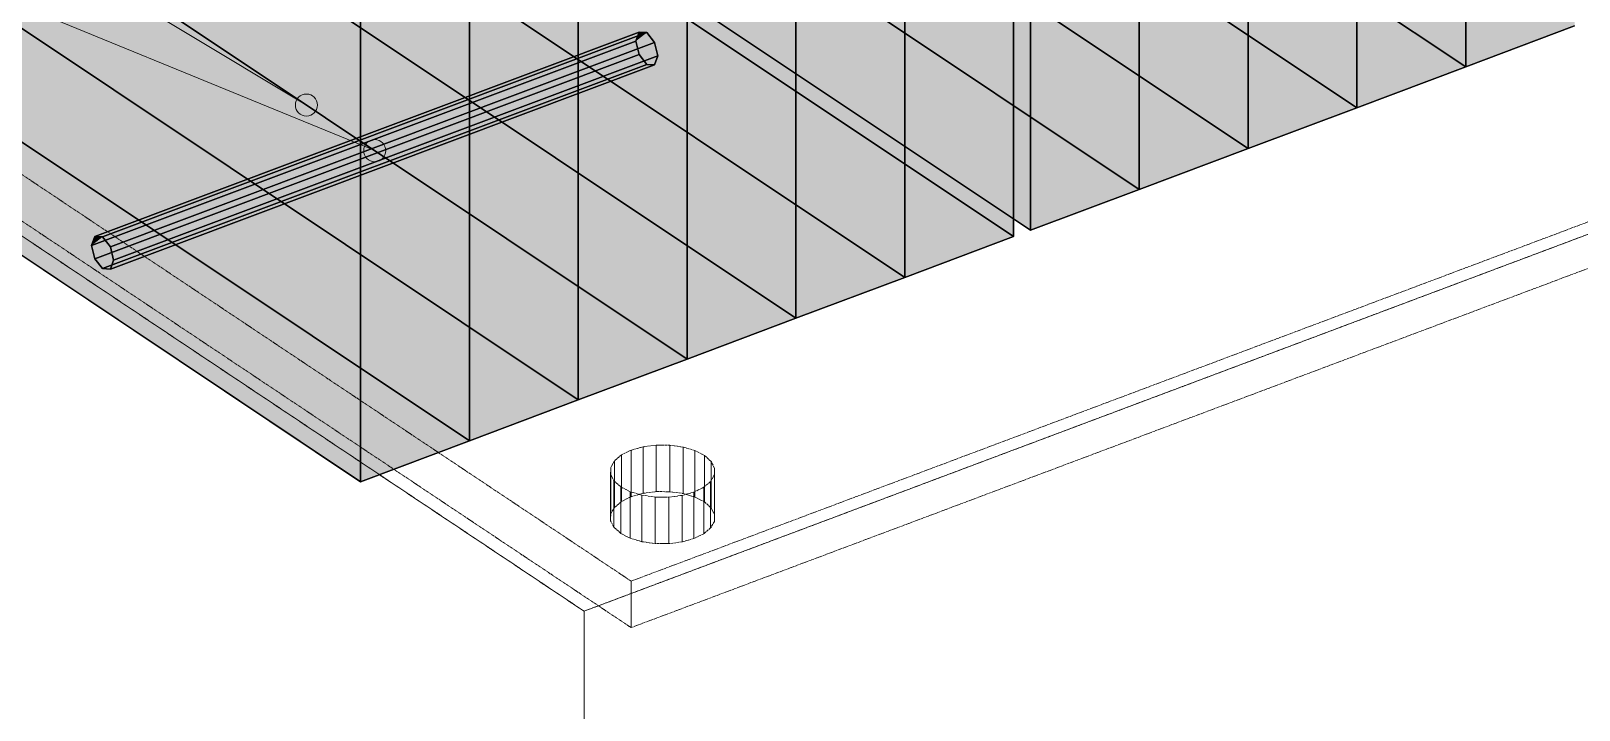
# Model space of a CAD drawing. Header units: millimetres. Extents: x 50 to 612415, y 2 to 4150.
# Drawn here: x 542409 to 543180, y 1653 to 1991 of the extents above; entities that cross this region are included whole.
import ezdxf

# ---------------------------------------------------------------- set-up
doc = ezdxf.new("R2010")
doc.units = ezdxf.units.MM
doc.linetypes.add('DASHED', pattern=[1.524, 1.27, -0.254])
for name, color, linetype, lineweight in [('DIM', 7, 'Continuous', 13), ('HATCH', 8, 'Continuous', 9), ('HIDDEN', 8, 'DASHED', 13), ('OUTLINE', 7, 'Continuous', 25)]:
    doc.layers.add(name, color=color, linetype=linetype, lineweight=lineweight)

msp = doc.modelspace()

# ---------------------------------------------------------------- hatches: boundary and pattern name
at = {"layer": 'HATCH', "true_color": 0x4674bf}
for points in [[(542744.25, 2226.456), (543123.589, 1973.563), (543123.589, 2344.98), (542744.25, 2597.873)], [(543123.589, 1973.563), (542744.25, 2226.456), (542744.25, 2597.873), (543123.589, 2344.98)], [(542690.021, 2206.12), (543069.361, 1953.227), (543069.361, 2324.644), (542690.021, 2577.537)], [(543069.361, 1953.227), (542690.021, 2206.12), (542690.021, 2577.537), (543069.361, 2324.644)], [(542635.793, 2185.785), (543015.132, 1932.892), (543015.132, 2304.308), (542635.793, 2557.201)], [(543015.132, 1932.892), (542635.793, 2185.785), (542635.793, 2557.201), (543015.132, 2304.308)], [(542581.564, 2165.449), (542960.904, 1912.556), (542960.904, 2283.973), (542581.564, 2536.866)], [(542960.904, 1912.556), (542581.564, 2165.449), (542581.564, 2536.866), (542960.904, 2283.973)], [(542906.675, 1892.22), (542527.336, 2145.113), (542527.336, 2516.53), (542906.675, 2263.637)]]:
    msp.add_hatch(color=163, dxfattribs=at).paths.add_polyline_path(points)
at = {"layer": 'HATCH', "true_color": 0xa1a5ac}
for points in [[(542518.993, 2141.985), (542898.332, 1889.092), (542898.332, 2260.508), (542518.993, 2513.401)], [(542464.764, 2121.649), (542844.104, 1868.756), (542844.104, 2240.173), (542464.764, 2493.066)], [(542844.104, 1868.756), (542464.764, 2121.649), (542464.764, 2493.066), (542844.104, 2240.173)], [(542789.875, 1848.42), (542410.536, 2101.313), (542410.536, 2472.73), (542789.875, 2219.837)], [(542410.536, 2101.313), (542789.875, 1848.42), (542789.875, 2219.837), (542410.536, 2472.73)], [(542356.307, 2080.977), (542735.646, 1828.085), (542735.646, 2199.501), (542356.307, 2452.394)], [(542735.646, 1828.085), (542356.307, 2080.977), (542356.307, 2452.394), (542735.646, 2199.501)], [(542302.079, 2060.642), (542681.418, 1807.749), (542681.418, 2179.166), (542302.079, 2432.058)], [(542681.418, 1807.749), (542302.079, 2060.642), (542302.079, 2432.058), (542681.418, 2179.166)], [(542247.85, 2040.306), (542627.189, 1787.413), (542627.189, 2158.83), (542247.85, 2411.723)], [(542627.189, 1787.413), (542247.85, 2040.306), (542247.85, 2411.723), (542627.189, 2158.83)], [(542572.961, 1767.077), (542193.621, 2019.97), (542193.621, 2391.387), (542572.961, 2138.494)]]:
    msp.add_hatch(color=253, dxfattribs=at).paths.add_polyline_path(points)
at = {"layer": 'HATCH', "true_color": 0x4676c1}
for points in [[(543177.818, 1993.899), (543123.589, 1973.563), (543123.589, 2344.98), (543177.818, 2365.316)], [(543123.589, 1973.563), (543069.361, 1953.227), (543069.361, 2324.644), (543123.589, 2344.98)], [(543069.361, 1953.227), (543015.132, 1932.892), (543015.132, 2304.308), (543069.361, 2324.644)], [(543015.132, 1932.892), (542960.904, 1912.556), (542960.904, 2283.973), (543015.132, 2304.308)], [(542960.904, 1912.556), (542906.675, 1892.22), (542906.675, 2263.637), (542960.904, 2283.973)]]:
    msp.add_hatch(color=163, dxfattribs=at).paths.add_polyline_path(points)
at = {"layer": 'HATCH', "true_color": 0xa3a7af}
for points in [[(542898.332, 1889.092), (542844.104, 1868.756), (542844.104, 2240.173), (542898.332, 2260.508)], [(542844.104, 1868.756), (542789.875, 1848.42), (542789.875, 2219.837), (542844.104, 2240.173)], [(542789.875, 1848.42), (542735.646, 1828.085), (542735.646, 2199.501), (542789.875, 2219.837)], [(542735.646, 1828.085), (542681.418, 1807.749), (542681.418, 2179.166), (542735.646, 2199.501)], [(542681.418, 1807.749), (542627.189, 1787.413), (542627.189, 2158.83), (542681.418, 2179.166)], [(542627.189, 1787.413), (542572.961, 1767.077), (542572.961, 2138.494), (542627.189, 2158.83)]]:
    msp.add_hatch(color=253, dxfattribs=at).paths.add_polyline_path(points)
at = {"layer": 'HATCH', "true_color": 0x467dce}
for points in [[(542798.479, 2246.792), (542744.25, 2226.456), (543123.589, 1973.563)], [(543177.818, 1993.899), (542798.479, 2246.792), (543123.589, 1973.563)], [(542744.25, 2226.456), (542690.021, 2206.12), (543069.361, 1953.227)], [(543123.589, 1973.563), (542744.25, 2226.456), (543069.361, 1953.227)], [(542690.021, 2206.12), (542635.793, 2185.785), (543015.132, 1932.892)], [(543069.361, 1953.227), (542690.021, 2206.12), (543015.132, 1932.892)], [(542635.793, 2185.785), (542581.564, 2165.449), (542960.904, 1912.556)], [(543015.132, 1932.892), (542635.793, 2185.785), (542960.904, 1912.556)], [(542581.564, 2165.449), (542527.336, 2145.113), (542906.675, 1892.22)], [(542960.904, 1912.556), (542581.564, 2165.449), (542906.675, 1892.22)]]:
    msp.add_hatch(color=163, dxfattribs=at).paths.add_polyline_path(points)
at = {"layer": 'HATCH', "true_color": 0xadb2ba}
for points in [[(542518.993, 2141.985), (542464.764, 2121.649), (542844.104, 1868.756)], [(542898.332, 1889.092), (542518.993, 2141.985), (542844.104, 1868.756)], [(542464.764, 2121.649), (542410.536, 2101.313), (542789.875, 1848.42)], [(542844.104, 1868.756), (542464.764, 2121.649), (542789.875, 1848.42)], [(542410.536, 2101.313), (542356.307, 2080.977), (542735.646, 1828.085)], [(542789.875, 1848.42), (542410.536, 2101.313), (542735.646, 1828.085)], [(542356.307, 2080.977), (542302.079, 2060.642), (542681.418, 1807.749)], [(542735.646, 1828.085), (542356.307, 2080.977), (542681.418, 1807.749)], [(542302.079, 2060.642), (542247.85, 2040.306), (542627.189, 1787.413)], [(542681.418, 1807.749), (542302.079, 2060.642), (542627.189, 1787.413)], [(542247.85, 2040.306), (542193.621, 2019.97), (542572.961, 1767.077)], [(542627.189, 1787.413), (542247.85, 2040.306), (542572.961, 1767.077)]]:
    msp.add_hatch(color=253, dxfattribs=at).paths.add_polyline_path(points)
at = {"layer": 'HATCH', "true_color": 0xe2a146}
for points in [[(542440.557, 1889.178), (542438.954, 1884.66), (542710.096, 1986.338), (542711.7, 1990.857)], [(542448.3, 1872.841), (542449.904, 1877.36), (542721.046, 1979.038), (542719.443, 1974.519)]]:
    msp.add_hatch(color=33, dxfattribs=at).paths.add_polyline_path(points)
at = {"layer": 'HATCH', "true_color": 0xe9a646}
for points in [[(542444.429, 1888.912), (542440.557, 1889.178), (542711.7, 1990.857), (542715.571, 1990.591)], [(542444.429, 1873.107), (542448.3, 1872.841), (542719.443, 1974.519), (542715.571, 1974.786)]]:
    msp.add_hatch(color=43, dxfattribs=at).paths.add_polyline_path(points)
at = {"layer": 'HATCH', "true_color": 0xe0a046}
for points in [[(542448.3, 1884.017), (542444.429, 1888.912), (542715.571, 1990.591), (542719.443, 1985.695)], [(542440.557, 1878.003), (542444.429, 1873.107), (542715.571, 1974.786), (542711.7, 1979.681)]]:
    msp.add_hatch(color=33, dxfattribs=at).paths.add_polyline_path(points)
at = {"layer": 'HATCH', "true_color": 0xd69946}
for points in [[(542715.571, 1990.591), (542711.7, 1990.857), (542710.096, 1986.338)], [(542715.571, 1990.591), (542710.096, 1986.338), (542711.7, 1979.681)], [(542715.571, 1990.591), (542711.7, 1979.681), (542715.571, 1974.786)], [(542715.571, 1990.591), (542721.046, 1979.038), (542719.443, 1985.695)], [(542715.571, 1990.591), (542719.443, 1974.519), (542721.046, 1979.038)], [(542715.571, 1990.591), (542715.571, 1974.786), (542719.443, 1974.519)], [(542438.954, 1884.66), (542440.557, 1889.178), (542444.429, 1888.912)], [(542440.557, 1878.003), (542438.954, 1884.66), (542444.429, 1888.912)], [(542444.429, 1873.107), (542440.557, 1878.003), (542444.429, 1888.912)], [(542448.3, 1884.017), (542449.904, 1877.36), (542444.429, 1888.912)], [(542449.904, 1877.36), (542448.3, 1872.841), (542444.429, 1888.912)], [(542448.3, 1872.841), (542444.429, 1873.107), (542444.429, 1888.912)]]:
    msp.add_hatch(color=33, dxfattribs=at).paths.add_polyline_path(points)
at = {"layer": 'HATCH', "true_color": 0xce9346}
for points in [[(542438.954, 1884.66), (542440.557, 1878.003), (542711.7, 1979.681), (542710.096, 1986.338)], [(542449.904, 1877.36), (542448.3, 1884.017), (542719.443, 1985.695), (542721.046, 1979.038)]]:
    msp.add_hatch(color=33, dxfattribs=at).paths.add_polyline_path(points)

# ---------------------------------------------------------------- linework, layer by layer
at = {"layer": 'DIM'}
for points in [[(542545.977, 1954.531), (541020, 2870), (540980, 2870)], [(542580, 1931.849), (541020, 2570), (540980, 2570)]]:
    msp.add_lwpolyline(points, dxfattribs=at)
for centre in [(542545.977, 1954.531), (542580, 1931.849)]:
    msp.add_circle(centre, 5.5, dxfattribs=at)
at = {"layer": 'HIDDEN', "color": 35, "true_color": 0xa8732e}
for p, q in [((541120, 2745.481), (542684.286, 1702.624)), ((542684.286, 1702.624), (541120, 2745.481)), ((542684.286, 1702.624), (544770, 2484.767)), ((544770, 2484.767), (542684.286, 1702.624)), ((542684.286, 912.376), (542684.286, 1702.624)), ((542684.286, 1702.624), (542684.286, 912.376))]:
    msp.add_line(p, q, dxfattribs=at)
at = {"layer": 'HIDDEN', "color": 253, "true_color": 0xaab5af}
for p, q in [((542707.75, 1717.578), (541284.25, 2666.578)), ((542707.75, 1717.578), (541284.25, 2666.578)), ((541284.25, 2643.435), (542707.75, 1694.435)), ((541284.25, 2643.435), (542707.75, 1694.435)), ((544605.75, 2429.328), (542707.75, 1717.578)), ((544605.75, 2429.328), (542707.75, 1717.578)), ((542707.75, 1694.435), (544605.75, 2406.185)), ((542707.75, 1694.435), (544605.75, 2406.185)), ((542707.75, 1782.757), (542702.885, 1780.377)), ((542707.75, 1782.757), (542702.885, 1780.377)), ((542713.681, 1784.426), (542707.75, 1782.757)), ((542713.681, 1784.426), (542707.75, 1782.757)), ((542707.75, 1759.614), (542707.75, 1782.757)), ((542707.75, 1782.757), (542707.75, 1759.614)), ((542720.274, 1785.27), (542713.681, 1784.426)), ((542720.274, 1785.27), (542713.681, 1784.426)), ((542713.681, 1761.283), (542713.681, 1784.426)), ((542713.681, 1784.426), (542713.681, 1761.283)), ((542720.274, 1762.127), (542720.274, 1785.27)), ((542727.08, 1785.233), (542720.274, 1785.27)), ((542720.274, 1785.27), (542720.274, 1762.127)), ((542727.08, 1785.233), (542720.274, 1785.27)), ((542733.634, 1784.316), (542727.08, 1785.233)), ((542727.08, 1785.233), (542727.08, 1762.09)), ((542727.08, 1762.09), (542727.08, 1785.233)), ((542733.634, 1784.316), (542727.08, 1785.233)), ((542739.491, 1782.582), (542733.634, 1784.316)), ((542733.634, 1784.316), (542733.634, 1761.173)), ((542733.634, 1761.173), (542733.634, 1784.316)), ((542739.491, 1782.582), (542733.634, 1784.316)), ((542744.25, 1780.149), (542739.491, 1782.582)), ((542739.491, 1782.582), (542739.491, 1759.439)), ((542739.491, 1759.439), (542739.491, 1782.582)), ((542744.25, 1780.149), (542739.491, 1782.582)), ((542697.584, 1774.172), (542697.509, 1770.769)), ((542697.584, 1774.172), (542697.509, 1770.769)), ((542699.417, 1777.449), (542697.584, 1774.172)), ((542699.417, 1777.449), (542697.584, 1774.172)), ((542697.584, 1751.029), (542697.584, 1774.172)), ((542697.584, 1774.172), (542697.584, 1751.029)), ((542702.885, 1780.377), (542699.417, 1777.449)), ((542702.885, 1780.377), (542699.417, 1777.449)), ((542699.417, 1754.306), (542699.417, 1777.449)), ((542699.417, 1777.449), (542699.417, 1754.306)), ((542702.885, 1757.234), (542702.885, 1780.377)), ((542702.885, 1780.377), (542702.885, 1757.234)), ((542747.588, 1777.184), (542744.25, 1780.149)), ((542744.25, 1780.149), (542744.25, 1757.006)), ((542744.25, 1757.006), (542744.25, 1780.149)), ((542747.588, 1777.184), (542744.25, 1780.149)), ((542749.277, 1773.887), (542747.588, 1777.184)), ((542747.588, 1777.184), (542747.588, 1754.041)), ((542747.588, 1754.041), (542747.588, 1777.184)), ((542749.277, 1773.887), (542747.588, 1777.184)), ((542697.509, 1747.626), (542697.509, 1770.769)), ((542697.509, 1770.769), (542699.198, 1767.472)), ((542697.509, 1770.769), (542697.509, 1747.626)), ((542697.509, 1770.769), (542699.198, 1767.472)), ((542699.198, 1744.329), (542699.198, 1767.472)), ((542699.198, 1767.472), (542702.536, 1764.507)), ((542699.198, 1767.472), (542699.198, 1744.329)), ((542699.198, 1767.472), (542702.536, 1764.507)), ((542743.901, 1764.279), (542747.369, 1767.207)), ((542743.901, 1764.279), (542747.369, 1767.207)), ((542747.369, 1767.207), (542749.202, 1770.484)), ((542747.369, 1767.207), (542749.202, 1770.484)), ((542747.369, 1767.207), (542747.369, 1744.064)), ((542747.369, 1744.064), (542747.369, 1767.207)), ((542749.202, 1770.484), (542749.277, 1773.887)), ((542749.202, 1770.484), (542749.277, 1773.887)), ((542749.202, 1770.484), (542749.202, 1747.341)), ((542749.202, 1747.341), (542749.202, 1770.484)), ((542749.277, 1773.887), (542749.277, 1750.744)), ((542749.277, 1750.744), (542749.277, 1773.887)), ((542702.536, 1764.507), (542707.295, 1762.074)), ((542702.536, 1741.364), (542702.536, 1764.507)), ((542702.536, 1764.507), (542707.295, 1762.074)), ((542702.536, 1764.507), (542702.536, 1741.364)), ((542702.885, 1757.234), (542707.75, 1759.614)), ((542702.885, 1757.234), (542707.75, 1759.614)), ((542707.295, 1762.074), (542713.151, 1760.34)), ((542707.295, 1738.931), (542707.295, 1762.074)), ((542707.295, 1762.074), (542713.151, 1760.34)), ((542707.295, 1762.074), (542707.295, 1738.931)), ((542707.75, 1759.614), (542713.681, 1761.283)), ((542707.75, 1759.614), (542713.681, 1761.283)), ((542713.151, 1760.34), (542719.706, 1759.423)), ((542713.151, 1737.197), (542713.151, 1760.34)), ((542713.151, 1760.34), (542719.706, 1759.423)), ((542713.151, 1760.34), (542713.151, 1737.197)), ((542713.681, 1761.283), (542720.274, 1762.127)), ((542713.681, 1761.283), (542720.274, 1762.127)), ((542719.706, 1759.423), (542726.511, 1759.386)), ((542719.706, 1736.28), (542719.706, 1759.423)), ((542719.706, 1759.423), (542726.511, 1759.386)), ((542719.706, 1759.423), (542719.706, 1736.28)), ((542720.274, 1762.127), (542727.08, 1762.09)), ((542720.274, 1762.127), (542727.08, 1762.09)), ((542726.511, 1759.386), (542733.104, 1760.23)), ((542726.511, 1759.386), (542733.104, 1760.23)), ((542726.511, 1759.386), (542726.511, 1736.243)), ((542726.511, 1736.243), (542726.511, 1759.386)), ((542727.08, 1762.09), (542733.634, 1761.173)), ((542727.08, 1762.09), (542733.634, 1761.173)), ((542733.104, 1760.23), (542739.036, 1761.899)), ((542733.104, 1760.23), (542739.036, 1761.899)), ((542733.104, 1760.23), (542733.104, 1737.087)), ((542733.104, 1737.087), (542733.104, 1760.23)), ((542733.634, 1761.173), (542739.491, 1759.439)), ((542733.634, 1761.173), (542739.491, 1759.439)), ((542739.036, 1761.899), (542743.901, 1764.279)), ((542739.036, 1761.899), (542743.901, 1764.279)), ((542739.036, 1761.899), (542739.036, 1738.756)), ((542739.036, 1738.756), (542739.036, 1761.899)), ((542739.491, 1759.439), (542744.25, 1757.006)), ((542739.491, 1759.439), (542744.25, 1757.006)), ((542743.901, 1764.279), (542743.901, 1741.136)), ((542743.901, 1741.136), (542743.901, 1764.279)), ((542697.509, 1747.626), (542697.584, 1751.029)), ((542697.509, 1747.626), (542697.584, 1751.029)), ((542697.584, 1751.029), (542699.417, 1754.306)), ((542697.584, 1751.029), (542699.417, 1754.306)), ((542699.417, 1754.306), (542702.885, 1757.234)), ((542699.417, 1754.306), (542702.885, 1757.234)), ((542744.25, 1757.006), (542747.588, 1754.041)), ((542744.25, 1757.006), (542747.588, 1754.041)), ((542747.588, 1754.041), (542749.277, 1750.744)), ((542747.588, 1754.041), (542749.277, 1750.744)), ((542699.198, 1744.329), (542697.509, 1747.626)), ((542699.198, 1744.329), (542697.509, 1747.626)), ((542702.536, 1741.364), (542699.198, 1744.329)), ((542702.536, 1741.364), (542699.198, 1744.329)), ((542747.369, 1744.064), (542743.901, 1741.136)), ((542747.369, 1744.064), (542743.901, 1741.136)), ((542749.202, 1747.341), (542747.369, 1744.064)), ((542749.202, 1747.341), (542747.369, 1744.064)), ((542749.277, 1750.744), (542749.202, 1747.341)), ((542749.277, 1750.744), (542749.202, 1747.341)), ((542707.295, 1738.931), (542702.536, 1741.364)), ((542707.295, 1738.931), (542702.536, 1741.364)), ((542713.151, 1737.197), (542707.295, 1738.931)), ((542713.151, 1737.197), (542707.295, 1738.931)), ((542719.706, 1736.28), (542713.151, 1737.197)), ((542719.706, 1736.28), (542713.151, 1737.197)), ((542726.511, 1736.243), (542719.706, 1736.28)), ((542726.511, 1736.243), (542719.706, 1736.28)), ((542733.104, 1737.087), (542726.511, 1736.243)), ((542733.104, 1737.087), (542726.511, 1736.243)), ((542739.036, 1738.756), (542733.104, 1737.087)), ((542739.036, 1738.756), (542733.104, 1737.087)), ((542743.901, 1741.136), (542739.036, 1738.756)), ((542743.901, 1741.136), (542739.036, 1738.756)), ((542707.75, 1717.578), (542707.75, 1694.435)), ((542707.75, 1694.435), (542707.75, 1717.578))]:
    msp.add_line(p, q, dxfattribs=at)
at = {"layer": 'OUTLINE', "color": 139, "true_color": 0x42544a}
for p, q in [((543123.589, 2344.98), (543123.589, 1973.563)), ((543123.589, 1973.563), (543123.589, 2344.98)), ((543123.589, 1973.563), (543123.589, 2344.98)), ((543123.589, 2344.98), (543123.589, 1973.563)), ((543069.361, 2324.644), (543069.361, 1953.227)), ((543069.361, 1953.227), (543069.361, 2324.644)), ((543069.361, 1953.227), (543069.361, 2324.644)), ((543069.361, 2324.644), (543069.361, 1953.227)), ((543015.132, 2304.308), (543015.132, 1932.892)), ((543015.132, 1932.892), (543015.132, 2304.308)), ((543015.132, 1932.892), (543015.132, 2304.308)), ((543015.132, 2304.308), (543015.132, 1932.892)), ((542960.904, 2283.973), (542960.904, 1912.556)), ((542960.904, 1912.556), (542960.904, 2283.973)), ((542960.904, 1912.556), (542960.904, 2283.973)), ((542960.904, 2283.973), (542960.904, 1912.556)), ((542898.332, 2260.508), (542898.332, 1889.092)), ((542898.332, 1889.092), (542898.332, 2260.508)), ((542906.675, 1892.22), (542906.675, 2263.637)), ((542906.675, 2263.637), (542906.675, 1892.22)), ((542844.104, 2240.173), (542844.104, 1868.756)), ((542844.104, 1868.756), (542844.104, 2240.173)), ((542844.104, 1868.756), (542844.104, 2240.173)), ((542844.104, 2240.173), (542844.104, 1868.756)), ((542744.25, 2226.456), (543123.589, 1973.563)), ((543123.589, 1973.563), (542744.25, 2226.456)), ((543123.589, 1973.563), (542744.25, 2226.456)), ((542744.25, 2226.456), (543123.589, 1973.563)), ((542789.875, 2219.837), (542789.875, 1848.42)), ((542789.875, 1848.42), (542789.875, 2219.837)), ((542789.875, 2219.837), (542789.875, 1848.42)), ((542789.875, 1848.42), (542789.875, 2219.837)), ((542690.021, 2206.12), (543069.361, 1953.227)), ((543069.361, 1953.227), (542690.021, 2206.12)), ((543069.361, 1953.227), (542690.021, 2206.12)), ((542690.021, 2206.12), (543069.361, 1953.227)), ((542735.646, 2199.501), (542735.646, 1828.085)), ((542735.646, 1828.085), (542735.646, 2199.501)), ((542735.646, 1828.085), (542735.646, 2199.501)), ((542735.646, 2199.501), (542735.646, 1828.085)), ((542635.793, 2185.785), (543015.132, 1932.892)), ((543015.132, 1932.892), (542635.793, 2185.785)), ((543015.132, 1932.892), (542635.793, 2185.785)), ((542635.793, 2185.785), (543015.132, 1932.892)), ((542681.418, 2179.166), (542681.418, 1807.749)), ((542681.418, 1807.749), (542681.418, 2179.166)), ((542681.418, 1807.749), (542681.418, 2179.166)), ((542681.418, 2179.166), (542681.418, 1807.749)), ((542581.564, 2165.449), (542960.904, 1912.556)), ((542960.904, 1912.556), (542581.564, 2165.449)), ((542960.904, 1912.556), (542581.564, 2165.449)), ((542581.564, 2165.449), (542960.904, 1912.556)), ((542627.189, 2158.83), (542627.189, 1787.413)), ((542627.189, 1787.413), (542627.189, 2158.83)), ((542627.189, 1787.413), (542627.189, 2158.83)), ((542627.189, 2158.83), (542627.189, 1787.413)), ((542906.675, 1892.22), (542527.336, 2145.113)), ((542527.336, 2145.113), (542906.675, 1892.22)), ((542518.993, 2141.985), (542898.332, 1889.092)), ((542898.332, 1889.092), (542518.993, 2141.985)), ((542572.961, 1767.077), (542572.961, 2138.494)), ((542572.961, 2138.494), (542572.961, 1767.077)), ((542464.764, 2121.649), (542844.104, 1868.756)), ((542844.104, 1868.756), (542464.764, 2121.649)), ((542844.104, 1868.756), (542464.764, 2121.649)), ((542464.764, 2121.649), (542844.104, 1868.756)), ((542789.875, 1848.42), (542410.536, 2101.313)), ((542410.536, 2101.313), (542789.875, 1848.42)), ((542789.875, 1848.42), (542410.536, 2101.313)), ((542410.536, 2101.313), (542789.875, 1848.42)), ((542356.307, 2080.977), (542735.646, 1828.085)), ((542735.646, 1828.085), (542356.307, 2080.977)), ((542735.646, 1828.085), (542356.307, 2080.977)), ((542356.307, 2080.977), (542735.646, 1828.085)), ((542302.079, 2060.642), (542681.418, 1807.749)), ((542681.418, 1807.749), (542302.079, 2060.642)), ((542681.418, 1807.749), (542302.079, 2060.642)), ((542302.079, 2060.642), (542681.418, 1807.749)), ((542247.85, 2040.306), (542627.189, 1787.413)), ((542627.189, 1787.413), (542247.85, 2040.306)), ((542627.189, 1787.413), (542247.85, 2040.306)), ((542247.85, 2040.306), (542627.189, 1787.413)), ((542572.961, 1767.077), (542193.621, 2019.97)), ((542193.621, 2019.97), (542572.961, 1767.077)), ((542440.557, 1889.178), (542711.7, 1990.857)), ((542711.7, 1990.857), (542440.557, 1889.178)), ((542444.429, 1888.912), (542715.571, 1990.591)), ((542715.571, 1990.591), (542444.429, 1888.912)), ((542710.096, 1986.338), (542711.7, 1990.857)), ((542711.7, 1990.857), (542710.096, 1986.338)), ((542711.7, 1990.857), (542715.571, 1990.591)), ((542715.571, 1990.591), (542711.7, 1990.857)), ((542715.571, 1990.591), (542719.443, 1985.695)), ((542719.443, 1985.695), (542715.571, 1990.591)), ((543177.818, 1993.899), (543123.589, 1973.563)), ((543123.589, 1973.563), (543177.818, 1993.899)), ((542438.954, 1884.66), (542710.096, 1986.338)), ((542710.096, 1986.338), (542438.954, 1884.66)), ((542448.3, 1884.017), (542719.443, 1985.695)), ((542719.443, 1985.695), (542448.3, 1884.017)), ((542711.7, 1979.681), (542710.096, 1986.338)), ((542710.096, 1986.338), (542711.7, 1979.681)), ((542719.443, 1985.695), (542721.046, 1979.038)), ((542721.046, 1979.038), (542719.443, 1985.695)), ((542711.7, 1979.681), (542440.557, 1878.003)), ((542440.557, 1878.003), (542711.7, 1979.681)), ((542715.571, 1974.786), (542444.429, 1873.107)), ((542444.429, 1873.107), (542715.571, 1974.786)), ((542721.046, 1979.038), (542449.904, 1877.36)), ((542449.904, 1877.36), (542721.046, 1979.038)), ((542715.571, 1974.786), (542711.7, 1979.681)), ((542711.7, 1979.681), (542715.571, 1974.786)), ((542719.443, 1974.519), (542715.571, 1974.786)), ((542715.571, 1974.786), (542719.443, 1974.519)), ((542721.046, 1979.038), (542719.443, 1974.519)), ((542719.443, 1974.519), (542721.046, 1979.038)), ((542719.443, 1974.519), (542448.3, 1872.841)), ((542448.3, 1872.841), (542719.443, 1974.519)), ((543123.589, 1973.563), (543069.361, 1953.227)), ((543069.361, 1953.227), (543123.589, 1973.563)), ((543069.361, 1953.227), (543015.132, 1932.892)), ((543015.132, 1932.892), (543069.361, 1953.227)), ((543015.132, 1932.892), (542960.904, 1912.556)), ((542960.904, 1912.556), (543015.132, 1932.892)), ((542960.904, 1912.556), (542906.675, 1892.22)), ((542906.675, 1892.22), (542960.904, 1912.556)), ((542438.954, 1884.66), (542440.557, 1889.178)), ((542440.557, 1889.178), (542438.954, 1884.66)), ((542440.557, 1878.003), (542438.954, 1884.66)), ((542438.954, 1884.66), (542440.557, 1878.003)), ((542440.557, 1889.178), (542444.429, 1888.912)), ((542444.429, 1888.912), (542440.557, 1889.178)), ((542444.429, 1888.912), (542448.3, 1884.017)), ((542448.3, 1884.017), (542444.429, 1888.912)), ((542448.3, 1884.017), (542449.904, 1877.36)), ((542449.904, 1877.36), (542448.3, 1884.017)), ((542898.332, 1889.092), (542844.104, 1868.756)), ((542844.104, 1868.756), (542898.332, 1889.092)), ((542444.429, 1873.107), (542440.557, 1878.003)), ((542440.557, 1878.003), (542444.429, 1873.107)), ((542449.904, 1877.36), (542448.3, 1872.841)), ((542448.3, 1872.841), (542449.904, 1877.36)), ((542448.3, 1872.841), (542444.429, 1873.107)), ((542444.429, 1873.107), (542448.3, 1872.841)), ((542844.104, 1868.756), (542789.875, 1848.42)), ((542789.875, 1848.42), (542844.104, 1868.756)), ((542789.875, 1848.42), (542735.646, 1828.085)), ((542735.646, 1828.085), (542789.875, 1848.42)), ((542735.646, 1828.085), (542681.418, 1807.749)), ((542681.418, 1807.749), (542735.646, 1828.085)), ((542681.418, 1807.749), (542627.189, 1787.413)), ((542627.189, 1787.413), (542681.418, 1807.749)), ((542627.189, 1787.413), (542572.961, 1767.077)), ((542572.961, 1767.077), (542627.189, 1787.413))]:
    msp.add_line(p, q, dxfattribs=at)

doc.saveas('drawing.dxf')
